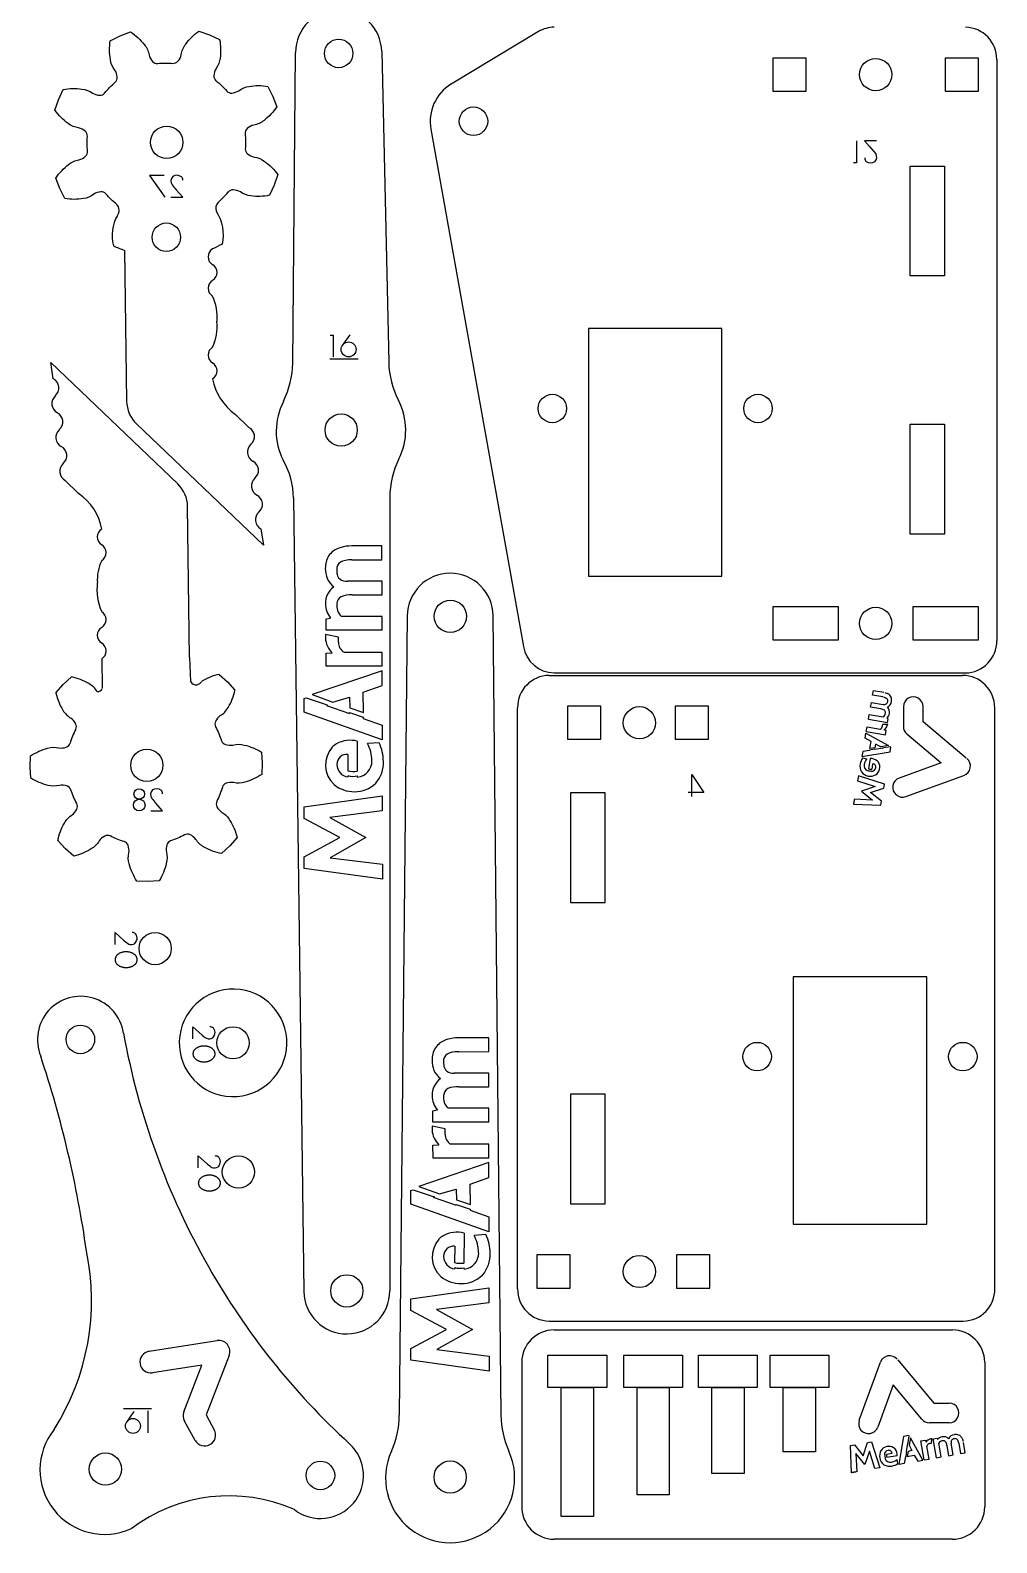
# Model space of a CAD drawing. Extents: x -0.7 to 36.3, y -28.5 to 29.4.
# Drawn here: x 18.37 to 36.34, y -27.34 to 0.77 of the extents above; entities that cross this region are included whole.
import ezdxf

# ---------------------------------------------------------------- set-up
doc = ezdxf.new("R2010")
doc.units = 0
for name, color, linetype in [('FIRST_CUTS', 1, 'CONTINUOUS'), ('LAYER_1', 3, 'CONTINUOUS'), ('VECTOR_ETCH', 5, 'CONTINUOUS')]:
    doc.layers.add(name, color=color, linetype=linetype)

msp = doc.modelspace()

# ---------------------------------------------------------------- linework, layer by layer
at = {"layer": 'FIRST_CUTS'}
for p, q in [((20.582, -23.782), (21.848, -23.585)), ((22.069, -23.86), (21.641, -24.966)), ((27.996, -23.854), (29.088, -23.854)), ((27.996, -24.454), (27.996, -23.854)), ((29.088, -23.854), (29.088, -24.454)), ((29.406, -23.854), (30.498, -23.854)), ((29.406, -24.454), (29.406, -23.854)), ((30.498, -23.854), (30.498, -24.454)), ((30.795, -23.854), (31.887, -23.854)), ((30.795, -24.454), (30.795, -23.854)), ((31.887, -23.854), (31.887, -24.454)), ((32.125, -23.854), (33.216, -23.854)), ((32.125, -24.454), (32.125, -23.854)), ((33.216, -23.854), (33.216, -24.454)), ((21.563, -24.041), (20.645, -24.184)), ((21.228, -24.908), (21.563, -24.041)), ((29.088, -24.454), (27.996, -24.454)), ((28.242, -26.854), (28.242, -24.454)), ((28.242, -24.454), (28.842, -24.454)), ((28.842, -24.454), (28.842, -26.854)), ((30.498, -24.454), (29.406, -24.454)), ((29.652, -26.454), (29.652, -24.454)), ((29.652, -24.454), (30.252, -24.454)), ((30.252, -24.454), (30.252, -26.454)), ((31.887, -24.454), (30.795, -24.454)), ((31.041, -26.054), (31.041, -24.454)), ((31.041, -24.454), (31.641, -24.454)), ((31.641, -24.454), (31.641, -26.054)), ((33.216, -24.454), (32.125, -24.454)), ((32.37, -25.654), (32.37, -24.454)), ((32.37, -24.454), (32.97, -24.454)), ((32.97, -24.454), (32.97, -25.654)), ((21.641, -24.966), (21.793, -25.241)), ((21.437, -25.438), (21.239, -25.079)), ((32.97, -25.654), (32.37, -25.654)), ((31.641, -26.054), (31.041, -26.054)), ((30.252, -26.454), (29.652, -26.454)), ((28.842, -26.854), (28.242, -26.854))]:
    msp.add_line(p, q, dxfattribs=at)
for points in [[(32.179, 0.253), (32.179, -0.361), (32.799, -0.361), (32.799, 0.253)], [(35.379, 0.253), (35.379, -0.361), (35.999, -0.361), (35.999, 0.253)], [(35.369, -3.794), (34.729, -3.794), (34.729, -1.754), (35.369, -1.754)], [(28.749, -9.374), (31.229, -9.374), (31.229, -4.774), (28.749, -4.774)], [(35.369, -8.594), (34.729, -8.594), (34.729, -6.554), (35.369, -6.554)], [(32.179, -9.947), (32.179, -10.561), (33.399, -10.561), (33.399, -9.947)], [(34.779, -9.947), (34.779, -10.561), (35.999, -10.561), (35.999, -9.947)], [(28.982, -12.408), (28.982, -11.793), (28.362, -11.793), (28.362, -12.408)], [(30.982, -12.408), (30.982, -11.793), (30.362, -11.793), (30.362, -12.408)], [(29.057, -13.401), (28.417, -13.401), (28.417, -15.441), (29.057, -15.441)], [(32.557, -21.421), (35.037, -21.421), (35.037, -16.821), (32.557, -16.821)], [(29.057, -19.001), (28.417, -19.001), (28.417, -21.041), (29.057, -21.041)], [(28.407, -22.608), (28.407, -21.993), (27.787, -21.993), (27.787, -22.608)], [(31.007, -22.608), (31.007, -21.993), (30.387, -21.993), (30.387, -22.608)]]:
    msp.add_lwpolyline(points, close=True, dxfattribs=at)
for centre, radius in [((24.106, 0.339), 0.265), ((34.089, -0.054), 0.3), ((26.612, -0.921), 0.265), ((20.909, -1.313), 0.302), ((20.902, -3.077), 0.265), ((28.078, -6.26), 0.265), ((31.901, -6.26), 0.265), ((24.152, -6.661), 0.3), ((26.182, -10.122), 0.3), ((34.089, -10.254), 0.3), ((29.697, -12.101), 0.3), ((20.539, -12.892), 0.3), ((20.694, -16.298), 0.3), ((19.304, -17.987), 0.265), ((22.142, -18.05), 0.3), ((31.885, -18.306), 0.265), ((35.708, -18.306), 0.265), ((22.242, -20.45), 0.3), ((29.697, -22.3), 0.3), ((24.257, -22.66), 0.3), ((19.769, -25.973), 0.3), ((23.767, -26.09), 0.265), ((26.178, -26.121), 0.3)]:
    msp.add_circle(centre, radius, dxfattribs=at)
for centre, radius, start, end in [((21.88, -23.786), 0.203, 338.8543, 98.8567), ((20.614, -23.983), 0.203, 98.8622, 278.8465), ((21.417, -24.981), 0.204, 158.8641, 208.8584), ((21.615, -25.34), 0.203, 208.8635, 28.858)]:
    msp.add_arc(centre, radius, start, end, dxfattribs=at)
at = {"layer": 'LAYER_1'}
for p, q in [((27.821, 0.745), (26.194, -0.232)), ((23.251, -5.417), (23.306, 0.357)), ((24.906, 0.377), (25.036, -5.405)), ((36.339, 0.226), (36.339, -10.574)), ((25.821, -1.069), (26.695, -5.951)), ((20.127, -3.32), (20.164, -6.126)), ((18.801, -5.709), (18.755, -5.408)), ((18.755, -5.408), (21.114, -7.659)), ((26.695, -5.951), (27.541, -10.683)), ((22.19, -6.369), (22.438, -6.611)), ((22.706, -8.799), (20.347, -6.548)), ((19.271, -7.838), (19.023, -7.596)), ((21.334, -10.887), (21.298, -8.081)), ((23.263, -7.923), (23.457, -22.671)), ((25.057, -7.911), (25.057, -22.66)), ((22.66, -8.498), (22.706, -8.799)), ((25.379, -10.114), (25.232, -24.971)), ((27.124, -24.972), (26.979, -10.114)), ((19.703, -10.912), (19.707, -11.461)), ((21.334, -10.887), (21.354, -11.332)), ((21.883, -11.202), (22.036, -11.341)), ((28.018, -11.221), (35.701, -11.221)), ((28.112, -11.174), (35.758, -11.174)), ((18.849, -11.544), (18.987, -11.39)), ((18.987, -11.39), (19.139, -11.25)), ((22.036, -11.341), (22.176, -11.493)), ((27.432, -22.621), (27.432, -11.821)), ((36.303, -16.73), (36.301, -11.82)), ((36.303, -22.621), (36.303, -16.73)), ((28.018, -23.221), (35.717, -23.221)), ((28.109, -23.387), (35.516, -23.387)), ((27.509, -23.987), (27.509, -25.346)), ((36.116, -23.987), (36.116, -26.676)), ((27.509, -25.346), (27.509, -26.676)), ((35.516, -27.276), (28.109, -27.276))]:
    msp.add_line(p, q, dxfattribs=at)
for points in [[(19.755, -0.398, -0.048025), (19.951, -0.194, 0.233716), (19.987, -0.099, 0.12831), (19.943, 0.031, -0.135942), (19.862, 0.225, -0.086004), (19.86, 0.572), (20.045, 0.664), (20.238, 0.738, -0.086004), (20.493, 0.502, -0.135942), (20.581, 0.311, 0.12831), (20.647, 0.19, 0.233716), (20.742, 0.153)], [(20.742, 0.153, -0.048025), (21.024, 0.155, 0.233716), (21.117, 0.196, 0.12831), (21.18, 0.318, -0.135942), (21.262, 0.512, -0.086004), (21.509, 0.756), (21.704, 0.687), (21.892, 0.601, -0.086004), (21.901, 0.254, -0.135942), (21.826, 0.058, 0.12831), (21.786, -0.074, 0.233716), (21.825, -0.168)], [(21.821, -0.164, -0.048025), (22.024, -0.36, 0.233716), (22.119, -0.397, 0.12831), (22.249, -0.353, -0.135942), (22.443, -0.273, -0.086004), (22.79, -0.273), (22.882, -0.458), (22.954, -0.651, -0.086004), (22.718, -0.905, -0.135942), (22.526, -0.992, 0.12831), (22.405, -1.058, 0.233716), (22.367, -1.152)], [(19.437, -1.481, -0.048025), (19.434, -1.199, 0.233716), (19.393, -1.106, 0.12831), (19.27, -1.044, -0.135942), (19.077, -0.963, -0.086004), (18.832, -0.716), (18.9, -0.521), (18.986, -0.333, -0.086004), (19.333, -0.323, -0.135942), (19.53, -0.397, 0.12831), (19.661, -0.437, 0.233716), (19.755, -0.398)], [(22.366, -1.15, -0.048025), (22.37, -1.432, 0.233716), (22.412, -1.526, 0.12831), (22.535, -1.587, -0.135942), (22.729, -1.668, -0.086004), (22.974, -1.913), (22.907, -2.109), (22.822, -2.297, -0.086004), (22.475, -2.309, -0.135942), (22.278, -2.235, 0.12831), (22.146, -2.196, 0.233716), (22.053, -2.236)], [(19.982, -2.467, -0.048025), (19.78, -2.271, 0.233716), (19.685, -2.234, 0.12831), (19.554, -2.277, -0.135942), (19.36, -2.358, -0.086004), (19.013, -2.357), (18.922, -2.172), (18.849, -1.978, -0.086004), (19.086, -1.724, -0.135942), (19.278, -1.638, 0.12831), (19.399, -1.572, 0.233716), (19.437, -1.478)], [(21.816, -12.176, -0.048025), (21.928, -12.435, 0.233716), (22.002, -12.505, 0.12831), (22.14, -12.515, -0.135942), (22.35, -12.515, -0.086004), (22.671, -12.647), (22.684, -12.854), (22.677, -13.06, -0.086004), (22.361, -13.204, -0.135942), (22.151, -13.212, 0.12831), (22.015, -13.226, 0.233716), (21.943, -13.299)], [(19.238, -13.604, -0.048025), (19.126, -13.345, 0.233716), (19.053, -13.274, 0.12831), (18.915, -13.264, -0.135942), (18.705, -13.264, -0.086004), (18.385, -13.13), (18.372, -12.924), (18.379, -12.717, -0.086004), (18.695, -12.574, -0.135942), (18.905, -12.568, 0.12831), (19.042, -12.554, 0.233716), (19.114, -12.481)], [(21.943, -13.299, -0.048025), (21.84, -13.561, 0.233716), (21.843, -13.663, 0.12831), (21.934, -13.767, -0.135942), (22.083, -13.915, -0.086004), (22.217, -14.235), (22.081, -14.391), (21.93, -14.533, -0.086004), (21.605, -14.412, -0.135942), (21.451, -14.269, 0.12831), (21.343, -14.183, 0.233716), (21.242, -14.184)], [(20.12, -14.309, -0.048025), (19.858, -14.205, 0.233716), (19.756, -14.208, 0.12831), (19.652, -14.298, -0.135942), (19.503, -14.446, -0.086004), (19.182, -14.579), (19.027, -14.442), (18.886, -14.291, -0.086004), (19.008, -13.966, -0.135942), (19.152, -13.813, 0.12831), (19.238, -13.706, 0.233716), (19.238, -13.604)], [(21.242, -14.184, -0.048025), (20.982, -14.295, 0.233716), (20.912, -14.369, 0.12831), (20.902, -14.506, -0.135942), (20.901, -14.716, -0.086004), (20.768, -15.037), (20.561, -15.049), (20.355, -15.042, -0.086004), (20.212, -14.726, -0.135942), (20.205, -14.516, 0.12831), (20.191, -14.379, 0.233716), (20.119, -14.307)]]:
    msp.add_lwpolyline(points, format="xyb", dxfattribs=at)
for centre, radius, start, end in [((24.106, 0.359), 0.8, 1.2969, 180.1729), ((28.113, 0.259), 0.567, 90.0536, 121.0509), ((35.748, 0.235), 0.591, 359.0903, 89.0355), ((26.617, -0.922), 0.81, 121.5603, 190.4708), ((20.836, -1.245), 1.569, 310.5848, 320.842), ((19.858, -2.576), 0.165, 324.8063, 41.1432), ((21.965, -2.535), 0.146, 137.6571, 206.1693), ((20.633, -3.041), 0.739, 149.9622, 195.2299), ((21.188, -3.03), 0.775, 347.053, 33.6892), ((20.668, -1.705), 1.703, 243.9162, 251.4724), ((21.85, -3.44), 0.172, 122.2766, 238.752), ((25.837, -11.25), 8.938, 115.8198, 117.1297), ((21.674, -3.732), 0.17, 300.9784, 59.0216), ((21.849, -4.024), 0.17, 120.9818, 239.0182), ((20.894, -4.565), 0.953, 355.3622, 24.4893), ((20.92, -4.733), 0.927, 335.1644, 5.5826), ((21.849, -5.268), 0.17, 120.9823, 239.0256), ((21.674, -5.56), 0.17, 300.9724, 59.0276), ((21.651, -5.401), 1.6, 333.273, 359.4535), ((26.636, -5.369), 1.6, 181.2963, 207.4893), ((18.71, -5.879), 0.193, 311.6057, 61.8212), ((22.777, -5.52), 1.032, 190.3626, 235.3683), ((18.967, -6.168), 0.193, 131.6105, 241.8083), ((20.763, -6.115), 0.6, 181.0441, 226.0438), ((24.145, -6.683), 1.2, 152.7001, 206.7174), ((24.152, -6.661), 1.2, 333.4706, 27.4799), ((18.784, -6.508), 0.193, 311.6201, 61.8059), ((19.041, -6.797), 0.193, 131.6073, 241.8123), ((22.347, -6.781), 0.193, 311.6076, 61.8185), ((18.858, -7.137), 0.193, 311.6118, 61.8071), ((22.603, -7.07), 0.193, 131.6118, 241.8071), ((19.115, -7.426), 0.193, 131.6076, 241.8185), ((22.421, -7.41), 0.193, 311.6073, 61.8123), ((21.927, -7.91), 1.336, 359.4357, 30.9804), ((26.657, -7.911), 1.6, 153.4726, 179.9986), ((22.677, -7.699), 0.193, 131.6201, 241.8059), ((18.685, -8.687), 1.032, 10.3626, 55.3683), ((20.698, -8.092), 0.6, 1.0441, 46.0438), ((22.495, -8.04), 0.193, 311.6105, 61.8083), ((22.751, -8.328), 0.193, 131.6057, 241.8212), ((19.788, -8.647), 0.17, 120.9724, 239.0276), ((19.613, -8.939), 0.17, 300.9823, 59.0256), ((20.476, -9.453), 0.858, 154.6294, 183.3067), ((20.634, -9.621), 1.022, 173.3117, 203.9982), ((26.179, -10.122), 0.8, 0.56, 179.4314), ((19.613, -10.183), 0.17, 300.9818, 59.0182), ((19.788, -10.475), 0.17, 120.9784, 239.0216), ((19.611, -10.767), 0.172, 302.2766, 58.752), ((35.749, -10.584), 0.591, 270.9501, 0.9237), ((28.12, -10.588), 0.586, 189.355, 269.2705), ((22.093, -12.197), 1.017, 101.9482, 121.6106), ((28.025, -11.814), 0.593, 90.6986, 180.6686), ((35.701, -11.821), 0.6, 0.0282, 89.9997), ((18.942, -12.247), 1.017, 59.1984, 78.8608), ((19.278, -11.721), 0.393, 31.0466, 62.0123), ((19.629, -11.438), 0.0816, 260.3161, 343.4841), ((21.453, -11.288), 0.108, 203.5635, 281.6328), ((21.43, -11.245), 0.156, 286.7188, 326.3575), ((21.179, -11.292), 1.017, 328.9298, 348.5922), ((19.843, -11.329), 1.017, 192.2168, 211.8792), ((19.323, -11.675), 0.393, 209.0653, 240.031), ((18.971, -12.239), 0.273, 25.9246, 55.1712), ((21.919, -12.126), 0.115, 153.5061, 206.1254), ((22.063, -12.19), 0.273, 125.6378, 154.8844), ((21.703, -11.631), 0.393, 300.778, 331.7437), ((20.522, -12.902), 1.471, 152.4564, 163.4544), ((19.114, -12.173), 0.115, 334.6836, 27.3029), ((20.694, -16.298), 1, 268.2107, 268.2107), ((22.142, -18.05), 1, 268.517, 268.2107), ((19.31, -17.989), 0.804, 8.7174, 202.4361), ((33.657, -15.392), 13.777, 190.3497, 209.6458), ((-1.22, -24.858), 20.846, 8.1048, 18.3468), ((22.242, -20.45), 1, 271.483, 271.483), ((15.013, -22.833), 4.499, 327.6825, 11.7178), ((33.378, -15.581), 13.441, 209.5356, 227.567), ((24.257, -22.66), 0.8, 180.7533, 0.0002), ((28.025, -22.628), 0.593, 179.3162, 269.3105), ((35.71, -22.628), 0.593, 270.6864, 0.6827), ((28.111, -23.989), 0.602, 90.1673, 179.8308), ((35.514, -23.989), 0.602, 0.1692, 89.8327), ((23.538, -24.955), 1.694, 336.0799, 359.438), ((28.817, -24.956), 1.694, 180.5178, 203.8794), ((19.753, -25.986), 1.2, 141.4374, 294.7028), ((23.767, -26.09), 0.8, 232.6673, 47.3451), ((26.177, -26.141), 1.2, 155.3946, 231.7944), ((26.177, -26.141), 1.2, 308.1991, 24.5947), ((22.065, -29.487), 3.017, 66.2163, 127.0829), ((28.111, -26.674), 0.602, 180.1692, 269.8327), ((35.514, -26.674), 0.602, 270.1673, 359.8308), ((26.177, -26.141), 1.2, 231.7944, 308.1948)]:
    msp.add_arc(centre, radius, start, end, dxfattribs=at)
at = {"layer": 'VECTOR_ETCH'}
for p, q in [((33.734, -1.286), (33.734, -1.692)), ((34.106, -1.286), (33.883, -1.286)), ((33.883, -1.286), (33.975, -1.388)), ((33.975, -1.388), (34.09, -1.524)), ((20.861, -1.928), (20.586, -1.928)), ((20.586, -1.928), (20.876, -2.335)), ((33.734, -1.692), (33.675, -1.692)), ((21.21, -2.335), (21.084, -2.194)), ((20.988, -2.335), (21.21, -2.335)), ((23.945, -4.894), (24.003, -4.894)), ((24.003, -4.894), (24.003, -5.301)), ((24.312, -4.892), (24.172, -5.09)), ((23.944, -5.337), (24.465, -5.337)), ((24.196, -8.83), (24.149, -8.842)), ((24.247, -8.821), (24.196, -8.83)), ((24.296, -8.817), (24.247, -8.821)), ((24.353, -8.815), (24.296, -8.817)), ((24.911, -8.815), (24.353, -8.815)), ((24.911, -9.072), (24.911, -8.815)), ((24.073, -9.216), (24.069, -9.267)), ((24.069, -9.267), (24.07, -9.295)), ((24.086, -9.175), (24.073, -9.216)), ((24.108, -9.143), (24.086, -9.175)), ((24.138, -9.116), (24.108, -9.143)), ((24.179, -9.096), (24.138, -9.116)), ((24.231, -9.082), (24.179, -9.096)), ((24.287, -9.074), (24.231, -9.082)), ((24.353, -9.073), (24.287, -9.074)), ((24.353, -9.073), (24.911, -9.072)), ((24.07, -9.295), (24.074, -9.324)), ((24.074, -9.324), (24.078, -9.347)), ((24.078, -9.347), (24.086, -9.37)), ((24.086, -9.37), (24.105, -9.406)), ((24.105, -9.406), (24.131, -9.433)), ((24.131, -9.433), (24.161, -9.451)), ((24.161, -9.451), (24.195, -9.463)), ((24.195, -9.463), (24.233, -9.469)), ((24.233, -9.469), (24.27, -9.471)), ((24.912, -9.47), (24.27, -9.471)), ((24.912, -9.726), (24.912, -9.47)), ((24.354, -9.726), (24.912, -9.726)), ((23.875, -10.171), (23.956, -10.156)), ((23.875, -10.382), (23.875, -10.171)), ((24.913, -10.381), (23.875, -10.382)), ((24.912, -10.124), (24.155, -10.125)), ((24.913, -10.381), (24.912, -10.124)), ((24.102, -10.509), (23.859, -10.459)), ((23.859, -10.459), (23.859, -10.528)), ((24.102, -10.604), (24.102, -10.509)), ((23.876, -10.81), (23.986, -10.803)), ((23.876, -11.05), (23.876, -10.81)), ((24.913, -10.792), (24.206, -10.793)), ((24.913, -11.049), (24.913, -10.792)), ((24.913, -11.134), (23.612, -11.578)), ((24.913, -11.049), (23.876, -11.05)), ((24.914, -11.41), (24.913, -11.134)), ((24.563, -11.535), (24.914, -11.41)), ((34.032, -11.589), (34.047, -11.501)), ((34.047, -11.501), (34.238, -11.534)), ((23.462, -11.653), (23.504, -11.637)), ((23.462, -11.904), (23.462, -11.653)), ((23.504, -11.637), (23.838, -11.751)), ((23.612, -11.578), (23.998, -11.716)), ((23.838, -11.751), (23.9, -11.772)), ((23.9, -11.772), (23.881, -11.779)), ((23.881, -11.779), (24.306, -11.928)), ((23.998, -11.716), (24.306, -11.627)), ((24.306, -11.627), (24.313, -11.826)), ((24.57, -11.913), (24.563, -11.535)), ((33.993, -11.812), (34.008, -11.725)), ((34.008, -11.725), (34.227, -11.763)), ((34.223, -11.622), (34.032, -11.589)), ((34.223, -11.622), (34.245, -11.627)), ((34.24, -11.765), (34.227, -11.763)), ((34.253, -11.765), (34.24, -11.765)), ((34.245, -11.627), (34.264, -11.633)), ((34.266, -11.763), (34.253, -11.765)), ((34.257, -11.538), (34.274, -11.542)), ((34.264, -11.633), (34.281, -11.641)), ((34.277, -11.758), (34.266, -11.763)), ((34.274, -11.542), (34.291, -11.549)), ((34.287, -11.751), (34.277, -11.758)), ((34.281, -11.641), (34.293, -11.65)), ((34.296, -11.74), (34.287, -11.751)), ((34.291, -11.549), (34.306, -11.555)), ((34.293, -11.65), (34.302, -11.661)), ((34.3, -11.732), (34.296, -11.74)), ((34.303, -11.725), (34.3, -11.732)), ((34.302, -11.661), (34.308, -11.673)), ((34.306, -11.715), (34.303, -11.725)), ((34.308, -11.705), (34.306, -11.715)), ((34.308, -11.673), (34.31, -11.688)), ((34.31, -11.688), (34.308, -11.705)), ((34.604, -11.802), (34.604, -12.169)), ((34.969, -12.084), (34.969, -11.802)), ((24.915, -12.419), (23.462, -11.904)), ((24.306, -11.928), (24.306, -11.909)), ((24.306, -11.909), (24.564, -11.996)), ((24.313, -11.826), (24.57, -11.913)), ((24.564, -11.996), (24.564, -12.019)), ((24.564, -12.019), (24.915, -12.143)), ((33.953, -12.036), (33.969, -11.948)), ((33.953, -12.036), (34.308, -12.098)), ((33.969, -11.948), (34.227, -11.993)), ((34.183, -11.845), (33.993, -11.812)), ((34.32, -12.026), (34.294, -12.016)), ((34.308, -12.098), (34.32, -12.026)), ((35.771, -12.757), (34.969, -12.084)), ((24.915, -12.143), (24.915, -12.419)), ((33.892, -12.387), (33.908, -12.293)), ((33.908, -12.293), (34.326, -12.522)), ((33.913, -12.264), (33.929, -12.176)), ((33.913, -12.264), (34.268, -12.326)), ((33.929, -12.176), (34.17, -12.218)), ((34.217, -12.16), (34.223, -12.128)), ((34.223, -12.128), (34.309, -12.125)), ((34.282, -12.244), (34.245, -12.235)), ((34.268, -12.326), (34.282, -12.244)), ((34.309, -12.125), (34.305, -12.149)), ((34.669, -12.309), (35.307, -12.845)), ((24.452, -12.444), (24.447, -13.002)), ((24.857, -12.473), (24.639, -12.485)), ((33.848, -12.637), (33.831, -12.731)), ((33.831, -12.731), (34.358, -12.642)), ((33.975, -12.616), (33.848, -12.637)), ((34.004, -12.451), (33.892, -12.387)), ((33.976, -12.608), (33.975, -12.616)), ((34.069, -12.594), (33.976, -12.608)), ((33.979, -12.58), (34.004, -12.451)), ((34.072, -12.565), (33.979, -12.58)), ((34.222, -12.575), (34.068, -12.6)), ((34.068, -12.6), (34.069, -12.594)), ((34.086, -12.497), (34.072, -12.565)), ((34.186, -12.546), (34.086, -12.497)), ((34.326, -12.522), (34.186, -12.546)), ((34.239, -12.568), (34.216, -12.571)), ((34.216, -12.571), (34.222, -12.575)), ((34.36, -12.549), (34.239, -12.568)), ((34.358, -12.642), (34.373, -12.556)), ((34.373, -12.556), (34.36, -12.549)), ((24.278, -12.689), (24.273, -12.993)), ((33.848, -12.753), (33.921, -12.771)), ((33.988, -12.768), (33.956, -12.959)), ((34.032, -12.862), (34.016, -12.966)), ((35.307, -12.845), (34.524, -13.13)), ((24.279, -13.083), (24.279, -13.108)), ((24.453, -13.114), (24.453, -13.088)), ((30.67, -13.474), (30.67, -13.065)), ((30.67, -13.065), (30.892, -13.398)), ((33.768, -13.088), (33.752, -13.182)), ((33.752, -13.182), (34.077, -13.283)), ((34.252, -13.244), (33.768, -13.088)), ((33.947, -12.997), (33.949, -12.988)), ((34.009, -12.996), (34.007, -13.005)), ((34.649, -13.473), (35.729, -13.079)), ((23.464, -13.665), (24.916, -13.462)), ((24.916, -13.462), (24.916, -13.738)), ((30.892, -13.398), (30.604, -13.398)), ((34.077, -13.283), (33.826, -13.37)), ((33.826, -13.37), (34.031, -13.537)), ((33.992, -13.399), (34.239, -13.318)), ((34.197, -13.56), (33.992, -13.399)), ((34.239, -13.318), (34.252, -13.244)), ((20.611, -13.736), (20.833, -13.736)), ((20.833, -13.736), (20.706, -13.595)), ((23.464, -13.883), (23.464, -13.665)), ((24.916, -13.738), (23.944, -13.864)), ((33.676, -13.616), (34.184, -13.634)), ((34.031, -13.537), (33.692, -13.521)), ((34.184, -13.634), (34.197, -13.56)), ((24.126, -14.235), (23.464, -13.883)), ((23.944, -13.864), (24.612, -14.234)), ((23.465, -14.59), (24.126, -14.235)), ((24.612, -14.234), (23.946, -14.609)), ((23.465, -14.808), (23.465, -14.59)), ((23.946, -14.609), (24.918, -14.732)), ((24.918, -15.008), (23.465, -14.808)), ((24.918, -14.732), (24.918, -15.008)), ((19.949, -16.221), (19.949, -15.999)), ((19.949, -15.999), (20.12, -16.153)), ((20.12, -16.153), (20.16, -16.187)), ((20.16, -16.187), (20.178, -16.2)), ((20.178, -16.2), (20.202, -16.214)), ((21.397, -17.973), (21.397, -17.751)), ((21.397, -17.751), (21.568, -17.905)), ((21.568, -17.905), (21.608, -17.939)), ((21.608, -17.939), (21.626, -17.952)), ((21.626, -17.952), (21.65, -17.965)), ((26.18, -17.973), (26.133, -17.984)), ((26.231, -17.963), (26.18, -17.973)), ((26.279, -17.959), (26.231, -17.963)), ((26.336, -17.958), (26.279, -17.959)), ((26.895, -17.957), (26.336, -17.958)), ((26.895, -18.214), (26.895, -17.957)), ((26.122, -18.258), (26.092, -18.285)), ((26.162, -18.239), (26.122, -18.258)), ((26.215, -18.224), (26.162, -18.239)), ((26.271, -18.217), (26.215, -18.224)), ((26.337, -18.215), (26.271, -18.217)), ((26.337, -18.215), (26.895, -18.214)), ((26.057, -18.359), (26.053, -18.409)), ((26.053, -18.409), (26.054, -18.437)), ((26.054, -18.437), (26.058, -18.467)), ((26.07, -18.317), (26.057, -18.359)), ((26.058, -18.467), (26.062, -18.489)), ((26.062, -18.489), (26.07, -18.512)), ((26.092, -18.285), (26.07, -18.317)), ((26.07, -18.512), (26.089, -18.549)), ((26.089, -18.549), (26.115, -18.575)), ((26.115, -18.575), (26.145, -18.594)), ((26.145, -18.594), (26.178, -18.605)), ((26.178, -18.605), (26.216, -18.612)), ((26.216, -18.612), (26.254, -18.613)), ((26.895, -18.613), (26.254, -18.613)), ((26.896, -18.868), (26.895, -18.613)), ((26.337, -18.868), (26.896, -18.868)), ((25.859, -19.313), (25.94, -19.298)), ((25.859, -19.525), (25.859, -19.313)), ((26.896, -19.266), (26.139, -19.267)), ((26.896, -19.523), (26.896, -19.266)), ((26.085, -19.651), (25.842, -19.601)), ((25.842, -19.601), (25.842, -19.67)), ((26.896, -19.523), (25.859, -19.525)), ((26.085, -19.746), (26.085, -19.651)), ((25.859, -19.952), (25.969, -19.946)), ((25.86, -20.193), (25.859, -19.952)), ((26.897, -19.934), (26.189, -19.935)), ((26.897, -20.192), (26.897, -19.934)), ((21.496, -20.373), (21.496, -20.151)), ((21.496, -20.151), (21.668, -20.305)), ((26.897, -20.192), (25.86, -20.193)), ((21.668, -20.305), (21.708, -20.339)), ((21.708, -20.339), (21.726, -20.352)), ((21.726, -20.352), (21.749, -20.365)), ((26.897, -20.277), (25.596, -20.721)), ((26.897, -20.553), (26.897, -20.277)), ((25.445, -20.795), (25.488, -20.78)), ((25.446, -21.046), (25.445, -20.795)), ((25.488, -20.78), (25.822, -20.893)), ((25.596, -20.721), (25.982, -20.858)), ((25.982, -20.858), (26.29, -20.769)), ((26.29, -20.769), (26.296, -20.969)), ((26.547, -20.677), (26.897, -20.553)), ((26.554, -21.056), (26.547, -20.677)), ((26.899, -21.561), (25.446, -21.046)), ((25.822, -20.893), (25.884, -20.914)), ((25.884, -20.914), (25.865, -20.921)), ((25.865, -20.921), (26.29, -21.07)), ((26.29, -21.07), (26.29, -21.052)), ((26.29, -21.052), (26.547, -21.139)), ((26.296, -20.969), (26.554, -21.056)), ((26.547, -21.139), (26.548, -21.161)), ((26.548, -21.161), (26.898, -21.285)), ((26.898, -21.285), (26.899, -21.561)), ((26.436, -21.586), (26.431, -22.144)), ((26.841, -21.615), (26.623, -21.628)), ((26.262, -21.831), (26.257, -22.135)), ((26.262, -22.225), (26.262, -22.25)), ((26.437, -22.256), (26.437, -22.231)), ((25.448, -22.807), (26.9, -22.604)), ((26.9, -22.604), (26.9, -22.88)), ((25.448, -23.025), (25.448, -22.807)), ((26.11, -23.377), (25.448, -23.025)), ((26.9, -22.88), (25.927, -23.006)), ((25.927, -23.006), (26.596, -23.377)), ((25.449, -23.733), (26.11, -23.377)), ((26.596, -23.377), (25.93, -23.751)), ((25.449, -23.951), (25.449, -23.733)), ((25.93, -23.751), (26.901, -23.874)), ((26.901, -23.874), (26.902, -24.15)), ((26.902, -24.15), (25.449, -23.951)), ((33.783, -25.066), (34.177, -23.987)), ((34.499, -23.944), (35.172, -24.747)), ((34.411, -24.409), (34.126, -25.191)), ((34.947, -25.047), (34.411, -24.409)), ((20.624, -24.855), (20.103, -24.852)), ((20.299, -24.901), (20.162, -25.101)), ((20.563, -25.297), (20.565, -24.891)), ((35.172, -24.747), (35.454, -24.747)), ((35.454, -25.112), (35.087, -25.112)), ((33.622, -25.532), (33.696, -25.519)), ((33.64, -26.04), (33.622, -25.532)), ((33.696, -25.519), (33.857, -25.724)), ((33.857, -25.724), (33.938, -25.476)), ((33.938, -25.476), (34.012, -25.463)), ((34.012, -25.463), (34.168, -25.947)), ((34.525, -25.885), (34.614, -25.358)), ((34.614, -25.358), (34.7, -25.342)), ((34.681, -25.493), (34.656, -25.647)), ((34.685, -25.499), (34.681, -25.493)), ((34.688, -25.477), (34.685, -25.499)), ((34.707, -25.356), (34.688, -25.477)), ((34.7, -25.342), (34.707, -25.356)), ((34.734, -25.389), (34.71, -25.53)), ((34.71, -25.53), (34.759, -25.629)), ((34.963, -25.807), (34.734, -25.389)), ((34.93, -25.448), (35.012, -25.434)), ((34.992, -25.802), (34.93, -25.448)), ((35.012, -25.434), (35.021, -25.471)), ((35.08, -25.787), (35.038, -25.545)), ((35.096, -25.499), (35.128, -25.493)), ((35.131, -25.407), (35.107, -25.411)), ((35.128, -25.493), (35.131, -25.407)), ((35.158, -25.408), (35.23, -25.395)), ((35.22, -25.762), (35.158, -25.408)), ((35.23, -25.395), (35.24, -25.422)), ((35.308, -25.747), (35.263, -25.488)), ((35.411, -25.532), (35.444, -25.723)), ((35.493, -25.45), (35.491, -25.462)), ((35.491, -25.462), (35.491, -25.476)), ((35.491, -25.476), (35.493, -25.489)), ((35.498, -25.439), (35.493, -25.45)), ((35.531, -25.708), (35.493, -25.489)), ((35.505, -25.428), (35.498, -25.439)), ((35.516, -25.42), (35.505, -25.428)), ((35.524, -25.416), (35.516, -25.42)), ((35.531, -25.413), (35.524, -25.416)), ((35.541, -25.41), (35.531, -25.413)), ((35.551, -25.408), (35.541, -25.41)), ((35.568, -25.406), (35.551, -25.408)), ((35.583, -25.408), (35.568, -25.406)), ((35.595, -25.414), (35.583, -25.408)), ((35.606, -25.422), (35.595, -25.414)), ((35.615, -25.435), (35.606, -25.422)), ((35.623, -25.452), (35.615, -25.435)), ((35.629, -25.471), (35.623, -25.452)), ((35.634, -25.493), (35.629, -25.471)), ((35.634, -25.493), (35.667, -25.684)), ((35.707, -25.425), (35.701, -25.41)), ((35.714, -25.442), (35.707, -25.425)), ((35.718, -25.458), (35.714, -25.442)), ((35.755, -25.668), (35.722, -25.478)), ((33.886, -25.889), (33.719, -25.684)), ((33.719, -25.684), (33.735, -26.023)), ((33.973, -25.639), (33.886, -25.889)), ((34.074, -25.964), (33.973, -25.639)), ((34.26, -25.707), (34.251, -25.708)), ((34.259, -25.768), (34.268, -25.767)), ((34.394, -25.683), (34.29, -25.7)), ((34.488, -25.728), (34.297, -25.76)), ((34.503, -25.868), (34.485, -25.794)), ((34.64, -25.741), (34.619, -25.868)), ((34.648, -25.739), (34.64, -25.741)), ((34.662, -25.646), (34.648, -25.739)), ((34.656, -25.647), (34.662, -25.646)), ((34.691, -25.643), (34.676, -25.737)), ((34.676, -25.737), (34.805, -25.712)), ((34.759, -25.629), (34.691, -25.643)), ((34.805, -25.712), (34.869, -25.824)), ((34.869, -25.824), (34.963, -25.807)), ((34.992, -25.802), (35.08, -25.787)), ((35.22, -25.762), (35.308, -25.747)), ((35.444, -25.723), (35.531, -25.708)), ((35.667, -25.684), (35.755, -25.668)), ((34.168, -25.947), (34.074, -25.964)), ((34.619, -25.868), (34.525, -25.885))]:
    msp.add_line(p, q, dxfattribs=at)
for points in [[(33.692, -13.521, 0), (33.692, -13.521, 0), (33.692, -13.521, 0), (33.692, -13.521, 0), (33.692, -13.522, 0), (33.692, -13.522, 0), (33.692, -13.522, 0), (33.692, -13.522, 0), (33.692, -13.522, 0), (33.692, -13.522, 0), (33.692, -13.523, 0), (33.692, -13.523, 0), (33.692, -13.523, 0), (33.692, -13.523, 0), (33.692, -13.524, 0), (33.692, -13.524, 0), (33.692, -13.524, 0), (33.692, -13.524, 0), (33.692, -13.525, 0), (33.692, -13.525, 0), (33.691, -13.525, 0), (33.691, -13.526, 0), (33.691, -13.526, 0), (33.691, -13.527, 0), (33.691, -13.527, 0), (33.691, -13.528, 0), (33.691, -13.528, 0), (33.691, -13.529, 0), (33.691, -13.529, 0), (33.691, -13.53, 0), (33.691, -13.53, 0), (33.691, -13.531, 0), (33.691, -13.531, 0), (33.69, -13.532, 0), (33.69, -13.533, 0), (33.69, -13.533, 0), (33.69, -13.534, 0), (33.69, -13.534, 0), (33.69, -13.535, 0), (33.69, -13.536, 0), (33.69, -13.536, 0), (33.69, -13.537, 0), (33.689, -13.538, 0), (33.689, -13.538, 0), (33.689, -13.539, 0), (33.689, -13.54, 0), (33.689, -13.54, 0), (33.689, -13.541, 0), (33.689, -13.542, 0), (33.688, -13.543, 0), (33.688, -13.543, 0), (33.688, -13.544, 0), (33.688, -13.545, 0), (33.688, -13.546, 0), (33.688, -13.547, 0), (33.688, -13.547, 0), (33.688, -13.548, 0), (33.687, -13.549, 0), (33.687, -13.55, 0), (33.687, -13.551, 0), (33.687, -13.552, 0), (33.687, -13.552, 0), (33.687, -13.553, 0), (33.687, -13.554, 0), (33.686, -13.555, 0), (33.686, -13.556, 0), (33.686, -13.557, 0), (33.686, -13.557, 0), (33.686, -13.558, 0), (33.686, -13.559, 0), (33.685, -13.56, 0), (33.685, -13.561, 0), (33.685, -13.562, 0), (33.685, -13.563, 0), (33.685, -13.564, 0), (33.685, -13.565, 0), (33.684, -13.566, 0), (33.684, -13.566, 0), (33.684, -13.567, 0), (33.684, -13.568, 0), (33.684, -13.569, 0), (33.684, -13.57, 0), (33.684, -13.571, 0), (33.683, -13.572, 0), (33.683, -13.573, 0), (33.683, -13.573, 0), (33.683, -13.574, 0), (33.683, -13.575, 0), (33.683, -13.576, 0), (33.682, -13.577, 0), (33.682, -13.578, 0), (33.682, -13.579, 0), (33.682, -13.58, 0), (33.682, -13.58, 0), (33.682, -13.581, 0), (33.681, -13.582, 0), (33.681, -13.583, 0), (33.681, -13.584, 0), (33.681, -13.585, 0), (33.681, -13.586, 0), (33.681, -13.586, 0), (33.681, -13.587, 0), (33.681, -13.588, 0), (33.68, -13.589, 0), (33.68, -13.59, 0), (33.68, -13.591, 0), (33.68, -13.591, 0), (33.68, -13.592, 0), (33.68, -13.593, 0), (33.679, -13.594, 0), (33.679, -13.594, 0), (33.679, -13.595, 0), (33.679, -13.596, 0), (33.679, -13.597, 0), (33.679, -13.597, 0), (33.679, -13.598, 0), (33.679, -13.599, 0), (33.678, -13.599, 0), (33.678, -13.6, 0), (33.678, -13.601, 0), (33.678, -13.601, 0), (33.678, -13.602, 0), (33.678, -13.603, 0), (33.678, -13.603, 0), (33.678, -13.604, 0), (33.678, -13.605, 0), (33.678, -13.605, 0), (33.677, -13.606, 0), (33.677, -13.606, 0), (33.677, -13.607, 0), (33.677, -13.607, 0), (33.677, -13.608, 0), (33.677, -13.608, 0), (33.677, -13.609, 0), (33.677, -13.609, 0), (33.677, -13.61, 0), (33.677, -13.61, 0), (33.676, -13.611, 0), (33.676, -13.611, 0), (33.676, -13.612, 0), (33.676, -13.612, 0), (33.676, -13.612, 0), (33.676, -13.613, 0), (33.676, -13.613, 0), (33.676, -13.613, 0), (33.676, -13.614, 0), (33.676, -13.614, 0), (33.676, -13.614, 0), (33.676, -13.614, 0), (33.676, -13.615, 0), (33.676, -13.615, 0), (33.676, -13.615, 0), (33.676, -13.615, 0), (33.676, -13.615, 0), (33.676, -13.615, 0), (33.676, -13.616, 0), (33.676, -13.616, 0), (33.676, -13.616, 0), (33.676, -13.616, 0), (33.676, -13.616, 0)], [(20.36, -16.504, 0), (20.36, -16.497, 0), (20.359, -16.49, 0), (20.358, -16.483, 0), (20.356, -16.476, 0), (20.354, -16.468, 0), (20.351, -16.462, 0), (20.348, -16.455, 0), (20.345, -16.448, 0), (20.34, -16.441, 0), (20.336, -16.435, 0), (20.331, -16.429, 0), (20.326, -16.423, 0), (20.32, -16.417, 0), (20.314, -16.411, 0), (20.307, -16.406, 0), (20.3, -16.4, 0), (20.293, -16.395, 0), (20.285, -16.391, 0), (20.277, -16.386, 0), (20.269, -16.382, 0), (20.26, -16.378, 0), (20.251, -16.375, 0), (20.242, -16.371, 0), (20.233, -16.369, 0), (20.224, -16.366, 0), (20.214, -16.364, 0), (20.204, -16.362, 0), (20.195, -16.36, 0), (20.185, -16.359, 0), (20.175, -16.358, 0), (20.165, -16.358, 0), (20.154, -16.357, 0), (20.144, -16.358, 0), (20.134, -16.358, 0), (20.124, -16.359, 0), (20.114, -16.36, 0), (20.105, -16.362, 0), (20.095, -16.364, 0), (20.085, -16.366, 0), (20.076, -16.369, 0), (20.067, -16.371, 0), (20.058, -16.375, 0), (20.049, -16.378, 0), (20.04, -16.382, 0), (20.032, -16.386, 0), (20.024, -16.391, 0), (20.016, -16.395, 0), (20.009, -16.4, 0), (20.002, -16.406, 0), (19.995, -16.411, 0), (19.989, -16.417, 0), (19.983, -16.423, 0), (19.978, -16.429, 0), (19.973, -16.435, 0), (19.968, -16.441, 0), (19.964, -16.448, 0), (19.961, -16.455, 0), (19.958, -16.462, 0), (19.955, -16.468, 0), (19.953, -16.476, 0), (19.951, -16.483, 0), (19.95, -16.49, 0), (19.949, -16.497, 0), (19.949, -16.504, 0), (19.949, -16.511, 0), (19.95, -16.518, 0), (19.951, -16.526, 0), (19.953, -16.533, 0), (19.955, -16.54, 0), (19.958, -16.547, 0), (19.961, -16.554, 0), (19.964, -16.56, 0), (19.968, -16.567, 0), (19.973, -16.573, 0), (19.978, -16.58, 0), (19.983, -16.586, 0), (19.989, -16.591, 0), (19.995, -16.597, 0), (20.002, -16.603, 0), (20.009, -16.608, 0), (20.016, -16.613, 0), (20.024, -16.618, 0), (20.032, -16.622, 0), (20.04, -16.626, 0), (20.049, -16.63, 0), (20.058, -16.634, 0), (20.067, -16.637, 0), (20.076, -16.64, 0), (20.085, -16.642, 0), (20.095, -16.645, 0), (20.105, -16.646, 0), (20.114, -16.648, 0), (20.124, -16.649, 0), (20.134, -16.65, 0), (20.144, -16.651, 0), (20.154, -16.651, 0), (20.165, -16.651, 0), (20.175, -16.65, 0), (20.185, -16.649, 0), (20.195, -16.648, 0), (20.204, -16.646, 0), (20.214, -16.645, 0), (20.224, -16.642, 0), (20.233, -16.64, 0), (20.242, -16.637, 0), (20.251, -16.634, 0), (20.26, -16.63, 0), (20.269, -16.626, 0), (20.277, -16.622, 0), (20.285, -16.618, 0), (20.293, -16.613, 0), (20.3, -16.608, 0), (20.307, -16.603, 0), (20.314, -16.597, 0), (20.32, -16.591, 0), (20.326, -16.586, 0), (20.331, -16.58, 0), (20.336, -16.573, 0), (20.34, -16.567, 0), (20.345, -16.56, 0), (20.348, -16.554, 0), (20.351, -16.547, 0), (20.354, -16.54, 0), (20.356, -16.533, 0), (20.358, -16.526, 0), (20.359, -16.518, 0), (20.36, -16.511, 0), (20.36, -16.504, 0)], [(21.808, -18.256, 0), (21.808, -18.249, 0), (21.807, -18.241, 0), (21.806, -18.234, 0), (21.804, -18.227, 0), (21.802, -18.22, 0), (21.799, -18.213, 0), (21.796, -18.206, 0), (21.792, -18.2, 0), (21.788, -18.193, 0), (21.784, -18.187, 0), (21.779, -18.18, 0), (21.773, -18.174, 0), (21.767, -18.168, 0), (21.761, -18.163, 0), (21.755, -18.157, 0), (21.748, -18.152, 0), (21.74, -18.147, 0), (21.733, -18.142, 0), (21.725, -18.138, 0), (21.717, -18.134, 0), (21.708, -18.13, 0), (21.699, -18.126, 0), (21.69, -18.123, 0), (21.681, -18.12, 0), (21.672, -18.118, 0), (21.662, -18.115, 0), (21.652, -18.113, 0), (21.642, -18.112, 0), (21.632, -18.111, 0), (21.622, -18.11, 0), (21.612, -18.109, 0), (21.602, -18.109, 0), (21.592, -18.109, 0), (21.582, -18.11, 0), (21.572, -18.111, 0), (21.562, -18.112, 0), (21.552, -18.113, 0), (21.543, -18.115, 0), (21.533, -18.118, 0), (21.523, -18.12, 0), (21.514, -18.123, 0), (21.505, -18.126, 0), (21.497, -18.13, 0), (21.488, -18.134, 0), (21.48, -18.138, 0), (21.472, -18.142, 0), (21.464, -18.147, 0), (21.457, -18.152, 0), (21.45, -18.157, 0), (21.443, -18.163, 0), (21.437, -18.168, 0), (21.431, -18.174, 0), (21.426, -18.18, 0), (21.421, -18.187, 0), (21.416, -18.193, 0), (21.412, -18.2, 0), (21.409, -18.206, 0), (21.405, -18.213, 0), (21.403, -18.22, 0), (21.401, -18.227, 0), (21.399, -18.234, 0), (21.398, -18.241, 0), (21.397, -18.249, 0), (21.396, -18.256, 0), (21.397, -18.263, 0), (21.398, -18.27, 0), (21.399, -18.277, 0), (21.401, -18.284, 0), (21.403, -18.291, 0), (21.405, -18.298, 0), (21.409, -18.305, 0), (21.412, -18.312, 0), (21.416, -18.319, 0), (21.421, -18.325, 0), (21.426, -18.331, 0), (21.431, -18.337, 0), (21.437, -18.343, 0), (21.443, -18.349, 0), (21.45, -18.354, 0), (21.457, -18.36, 0), (21.464, -18.364, 0), (21.472, -18.369, 0), (21.48, -18.374, 0), (21.488, -18.378, 0), (21.497, -18.382, 0), (21.505, -18.385, 0), (21.514, -18.389, 0), (21.523, -18.391, 0), (21.533, -18.394, 0), (21.543, -18.396, 0), (21.552, -18.398, 0), (21.562, -18.4, 0), (21.572, -18.401, 0), (21.582, -18.402, 0), (21.592, -18.402, 0), (21.602, -18.402, 0), (21.612, -18.402, 0), (21.622, -18.402, 0), (21.632, -18.401, 0), (21.642, -18.4, 0), (21.652, -18.398, 0), (21.662, -18.396, 0), (21.672, -18.394, 0), (21.681, -18.391, 0), (21.69, -18.389, 0), (21.699, -18.385, 0), (21.708, -18.382, 0), (21.717, -18.378, 0), (21.725, -18.374, 0), (21.733, -18.369, 0), (21.74, -18.364, 0), (21.748, -18.36, 0), (21.755, -18.354, 0), (21.761, -18.349, 0), (21.767, -18.343, 0), (21.773, -18.337, 0), (21.779, -18.331, 0), (21.784, -18.325, 0), (21.788, -18.319, 0), (21.792, -18.312, 0), (21.796, -18.305, 0), (21.799, -18.298, 0), (21.802, -18.291, 0), (21.804, -18.284, 0), (21.806, -18.277, 0), (21.807, -18.27, 0), (21.808, -18.263, 0), (21.808, -18.256, 0)], [(21.908, -20.656, 0), (21.907, -20.649, 0), (21.907, -20.642, 0), (21.906, -20.634, 0), (21.904, -20.627, 0), (21.902, -20.62, 0), (21.899, -20.613, 0), (21.896, -20.607, 0), (21.892, -20.6, 0), (21.888, -20.593, 0), (21.884, -20.587, 0), (21.878, -20.581, 0), (21.873, -20.574, 0), (21.867, -20.569, 0), (21.861, -20.563, 0), (21.855, -20.557, 0), (21.848, -20.552, 0), (21.84, -20.547, 0), (21.833, -20.543, 0), (21.825, -20.538, 0), (21.816, -20.534, 0), (21.808, -20.53, 0), (21.799, -20.526, 0), (21.79, -20.523, 0), (21.781, -20.52, 0), (21.771, -20.518, 0), (21.762, -20.515, 0), (21.752, -20.514, 0), (21.742, -20.512, 0), (21.732, -20.511, 0), (21.722, -20.51, 0), (21.712, -20.509, 0), (21.702, -20.509, 0), (21.692, -20.509, 0), (21.682, -20.51, 0), (21.672, -20.511, 0), (21.662, -20.512, 0), (21.652, -20.514, 0), (21.642, -20.515, 0), (21.633, -20.518, 0), (21.623, -20.52, 0), (21.614, -20.523, 0), (21.605, -20.526, 0), (21.596, -20.53, 0), (21.588, -20.534, 0), (21.579, -20.538, 0), (21.572, -20.543, 0), (21.564, -20.547, 0), (21.557, -20.552, 0), (21.55, -20.557, 0), (21.543, -20.563, 0), (21.537, -20.569, 0), (21.531, -20.574, 0), (21.526, -20.581, 0), (21.521, -20.587, 0), (21.516, -20.593, 0), (21.512, -20.6, 0), (21.508, -20.607, 0), (21.505, -20.613, 0), (21.503, -20.62, 0), (21.5, -20.627, 0), (21.498, -20.634, 0), (21.497, -20.642, 0), (21.497, -20.649, 0), (21.496, -20.656, 0), (21.497, -20.663, 0), (21.497, -20.67, 0), (21.498, -20.677, 0), (21.5, -20.685, 0), (21.503, -20.692, 0), (21.505, -20.698, 0), (21.508, -20.705, 0), (21.512, -20.712, 0), (21.516, -20.719, 0), (21.521, -20.725, 0), (21.526, -20.731, 0), (21.531, -20.738, 0), (21.537, -20.743, 0), (21.543, -20.749, 0), (21.55, -20.755, 0), (21.557, -20.76, 0), (21.564, -20.765, 0), (21.572, -20.769, 0), (21.579, -20.774, 0), (21.588, -20.778, 0), (21.596, -20.782, 0), (21.605, -20.785, 0), (21.614, -20.789, 0), (21.623, -20.791, 0), (21.633, -20.794, 0), (21.642, -20.796, 0), (21.652, -20.798, 0), (21.662, -20.8, 0), (21.672, -20.801, 0), (21.682, -20.802, 0), (21.692, -20.802, 0), (21.702, -20.803, 0), (21.712, -20.802, 0), (21.722, -20.802, 0), (21.732, -20.801, 0), (21.742, -20.8, 0), (21.752, -20.798, 0), (21.762, -20.796, 0), (21.771, -20.794, 0), (21.781, -20.791, 0), (21.79, -20.789, 0), (21.799, -20.785, 0), (21.808, -20.782, 0), (21.816, -20.778, 0), (21.825, -20.774, 0), (21.833, -20.769, 0), (21.84, -20.765, 0), (21.848, -20.76, 0), (21.855, -20.755, 0), (21.861, -20.749, 0), (21.867, -20.743, 0), (21.873, -20.738, 0), (21.878, -20.731, 0), (21.884, -20.725, 0), (21.888, -20.719, 0), (21.892, -20.712, 0), (21.896, -20.705, 0), (21.899, -20.698, 0), (21.902, -20.692, 0), (21.904, -20.685, 0), (21.906, -20.677, 0), (21.907, -20.67, 0), (21.907, -20.663, 0), (21.908, -20.656, 0)], [(33.734, -26.023, 0), (33.734, -26.023, 0), (33.734, -26.023, 0), (33.734, -26.023, 0), (33.734, -26.023, 0), (33.734, -26.023, 0), (33.734, -26.023, 0), (33.734, -26.023, 0), (33.734, -26.023, 0), (33.734, -26.024, 0), (33.733, -26.024, 0), (33.733, -26.024, 0), (33.733, -26.024, 0), (33.733, -26.024, 0), (33.733, -26.024, 0), (33.732, -26.024, 0), (33.732, -26.024, 0), (33.731, -26.024, 0), (33.731, -26.024, 0), (33.731, -26.024, 0), (33.73, -26.024, 0), (33.73, -26.024, 0), (33.73, -26.024, 0), (33.729, -26.024, 0), (33.729, -26.024, 0), (33.728, -26.024, 0), (33.728, -26.025, 0), (33.727, -26.025, 0), (33.727, -26.025, 0), (33.726, -26.025, 0), (33.726, -26.025, 0), (33.725, -26.025, 0), (33.725, -26.025, 0), (33.724, -26.025, 0), (33.723, -26.025, 0), (33.723, -26.026, 0), (33.722, -26.026, 0), (33.722, -26.026, 0), (33.721, -26.026, 0), (33.72, -26.026, 0), (33.72, -26.026, 0), (33.719, -26.026, 0), (33.718, -26.026, 0), (33.718, -26.026, 0), (33.717, -26.026, 0), (33.716, -26.027, 0), (33.715, -26.027, 0), (33.715, -26.027, 0), (33.714, -26.027, 0), (33.713, -26.027, 0), (33.712, -26.027, 0), (33.712, -26.027, 0), (33.711, -26.028, 0), (33.71, -26.028, 0), (33.709, -26.028, 0), (33.709, -26.028, 0), (33.708, -26.028, 0), (33.707, -26.028, 0), (33.706, -26.028, 0), (33.705, -26.029, 0), (33.704, -26.029, 0), (33.703, -26.029, 0), (33.703, -26.029, 0), (33.702, -26.029, 0), (33.701, -26.029, 0), (33.7, -26.029, 0), (33.699, -26.03, 0), (33.698, -26.03, 0), (33.698, -26.03, 0), (33.697, -26.03, 0), (33.696, -26.03, 0), (33.695, -26.03, 0), (33.694, -26.03, 0), (33.693, -26.031, 0), (33.692, -26.031, 0), (33.691, -26.031, 0), (33.691, -26.031, 0), (33.69, -26.031, 0), (33.689, -26.032, 0), (33.688, -26.032, 0), (33.687, -26.032, 0), (33.686, -26.032, 0), (33.685, -26.032, 0), (33.684, -26.032, 0), (33.683, -26.032, 0), (33.682, -26.033, 0), (33.682, -26.033, 0), (33.681, -26.033, 0), (33.68, -26.033, 0), (33.679, -26.033, 0), (33.678, -26.033, 0), (33.677, -26.034, 0), (33.676, -26.034, 0), (33.675, -26.034, 0), (33.675, -26.034, 0), (33.674, -26.034, 0), (33.673, -26.034, 0), (33.672, -26.034, 0), (33.671, -26.035, 0), (33.67, -26.035, 0), (33.67, -26.035, 0), (33.669, -26.035, 0), (33.668, -26.035, 0), (33.667, -26.035, 0), (33.666, -26.035, 0), (33.666, -26.035, 0), (33.665, -26.036, 0), (33.664, -26.036, 0), (33.663, -26.036, 0), (33.662, -26.036, 0), (33.662, -26.036, 0), (33.661, -26.036, 0), (33.66, -26.037, 0), (33.659, -26.037, 0), (33.659, -26.037, 0), (33.658, -26.037, 0), (33.657, -26.037, 0), (33.657, -26.037, 0), (33.656, -26.037, 0), (33.655, -26.037, 0), (33.654, -26.038, 0), (33.654, -26.038, 0), (33.653, -26.038, 0), (33.653, -26.038, 0), (33.652, -26.038, 0), (33.651, -26.038, 0), (33.651, -26.038, 0), (33.65, -26.038, 0), (33.65, -26.038, 0), (33.649, -26.038, 0), (33.648, -26.038, 0), (33.648, -26.039, 0), (33.648, -26.039, 0), (33.647, -26.039, 0), (33.647, -26.039, 0), (33.646, -26.039, 0), (33.646, -26.039, 0), (33.645, -26.039, 0), (33.645, -26.039, 0), (33.644, -26.039, 0), (33.644, -26.039, 0), (33.644, -26.039, 0), (33.643, -26.039, 0), (33.643, -26.04, 0), (33.643, -26.04, 0), (33.642, -26.04, 0), (33.642, -26.04, 0), (33.642, -26.04, 0), (33.642, -26.04, 0), (33.641, -26.04, 0), (33.641, -26.04, 0), (33.641, -26.04, 0), (33.641, -26.04, 0), (33.641, -26.04, 0), (33.641, -26.04, 0), (33.641, -26.04, 0), (33.64, -26.04, 0), (33.64, -26.04, 0), (33.64, -26.04, 0), (33.64, -26.04, 0)]]:
    msp.add_polyline3d(points, dxfattribs=at)
for centre, radius in [((24.291, -5.162), 0.139), ((20.398, -13.425), 0.0974), ((20.398, -13.631), 0.108), ((20.282, -25.171), 0.139)]:
    msp.add_circle(centre, radius, dxfattribs=at)
for centre, radius, start, end in [((33.97, -1.606), 0.0858, 177.5115, 230.8793), ((33.994, -1.553), 0.142, 234.756, 303.232), ((33.993, -1.588), 0.116, 313.2365, 33.8205), ((21.1, -2.033), 0.115, 132.7291, 218.5453), ((21.099, -2.068), 0.142, 54.7566, 123.2326), ((21.122, -2.015), 0.0871, 357.8859, 47.2787), ((21.586, -1.7), 0.705, 215.1458, 224.5692), ((24.21, -9.192), 0.348, 126.0437, 167.1792), ((24.264, -9.267), 0.441, 104.9946, 125.8296), ((24.381, -9.233), 0.524, 166.9589, 179.5861), ((24.264, -9.251), 0.407, 176.9238, 232.3978), ((24.235, -9.88), 0.377, 125.6244, 181.6815), ((24.232, -9.898), 0.16, 119.4557, 175.0634), ((24.318, -10.13), 0.406, 84.9099, 113.9559), ((24.284, -9.884), 0.426, 180.836, 219.6175), ((24.331, -9.93), 0.262, 170.0343, 227.8608), ((24.263, -10.509), 0.404, 182.6479, 226.7559), ((24.315, -10.609), 0.213, 178.5453, 239.1629), ((34.242, -11.694), 0.153, 44.2648, 65.0998), ((34.242, -11.688), 0.141, 297.6966, 353.1707), ((34.264, -11.671), 0.121, 2.9153, 44.0507), ((34.203, -11.675), 0.182, 350.5084, 3.1356), ((34.786, -11.802), 0.183, 359.9988, 180.0001), ((34.172, -11.985), 0.141, 56.1385, 85.1845), ((34.179, -11.916), 0.091, 302.2336, 0.0602), ((34.215, -11.911), 0.0553, 355.0311, 50.6388), ((34.198, -11.903), 0.148, 310.4769, 349.2584), ((34.215, -11.905), 0.131, 348.4129, 44.4701), ((34.144, -12.149), 0.074, 290.9316, 351.5491), ((34.168, -12.118), 0.14, 303.3385, 347.4465), ((34.786, -12.169), 0.183, 179.9931, 230.0079), ((24.362, -12.886), 0.5, 138.7867, 226.7816), ((24.284, -12.851), 0.42, 121.3549, 135.372), ((24.32, -12.955), 0.528, 75.4931, 118.8222), ((24.03, -12.819), 0.695, 0.9769, 28.7325), ((24.174, -12.811), 0.762, 359.3999, 26.3592), ((24.258, -12.872), 0.185, 83.5927, 181.0836), ((24.303, -12.879), 0.23, 179.176, 263.8999), ((24.42, -12.811), 0.305, 276.2192, 0.7241), ((24.37, -12.848), 0.567, 318.5481, 2.8938), ((33.992, -12.91), 0.197, 167.2006, 211.5464), ((34.061, -12.91), 0.264, 143.7353, 170.6945), ((33.977, -12.895), 0.106, 169.3703, 253.8753), ((34.11, -12.921), 0.241, 141.362, 169.1176), ((34.002, -12.95), 0.183, 51.2723, 94.6014), ((34.029, -12.926), 0.064, 349.0108, 86.5017), ((33.992, -12.924), 0.173, 303.3128, 31.3078), ((34.021, -12.917), 0.146, 34.7224, 48.7395), ((35.667, -12.908), 0.183, 290.0086, 50.0051), ((24.388, -12.466), 0.539, 257.6584, 276.2923), ((24.376, -12.782), 0.316, 252.0168, 284.0593), ((33.979, -12.904), 0.189, 215.2381, 261.1609), ((33.993, -12.888), 0.11, 246.0351, 278.0776), ((33.988, -12.889), 0.206, 259.361, 299.0002), ((34.008, -12.779), 0.187, 253.8021, 272.4361), ((34.013, -12.925), 0.0798, 266.1946, 350.9184), ((34.587, -13.301), 0.183, 110.0053, 290.0061), ((20.722, -13.435), 0.115, 132.7291, 218.5453), ((20.722, -13.469), 0.142, 54.7566, 123.2326), ((20.745, -13.417), 0.0871, 357.8859, 47.2787), ((24.392, -12.789), 0.593, 231.0942, 270.7335), ((24.41, -12.836), 0.546, 268.9336, 314.8563), ((21.208, -13.101), 0.705, 215.1458, 224.5692), ((20.268, -16.087), 0.0868, 45.7598, 92.2338), ((20.251, -16.105), 0.119, 245.4011, 303.2327), ((20.181, -16.083), 0.182, 318.0417, 345.2393), ((20.224, -16.11), 0.135, 351.5361, 39.0324), ((21.699, -17.857), 0.119, 245.4011, 303.2327), ((21.716, -17.838), 0.0868, 45.7598, 92.2338), ((21.629, -17.835), 0.182, 318.0417, 345.2393), ((21.672, -17.861), 0.135, 351.5361, 39.0324), ((26.247, -18.41), 0.441, 104.9946, 125.8296), ((26.365, -18.375), 0.524, 166.9589, 179.5861), ((26.194, -18.334), 0.348, 126.0437, 167.1792), ((26.247, -18.393), 0.407, 176.9238, 232.3978), ((26.219, -19.022), 0.377, 125.6244, 181.6815), ((26.268, -19.027), 0.426, 180.836, 219.6175), ((26.315, -19.072), 0.262, 170.0343, 227.8608), ((26.215, -19.041), 0.16, 119.4557, 175.0634), ((26.301, -19.272), 0.406, 84.9099, 113.9559), ((26.246, -19.651), 0.404, 182.6479, 226.7559), ((26.299, -19.752), 0.213, 178.5453, 239.1629), ((21.816, -20.239), 0.0868, 45.7598, 92.2338), ((21.772, -20.261), 0.135, 351.5361, 39.0324), ((21.799, -20.257), 0.119, 245.4011, 303.2327), ((21.729, -20.235), 0.182, 318.0417, 345.2393), ((26.268, -21.994), 0.42, 121.3549, 135.372), ((26.304, -22.097), 0.528, 75.4931, 118.8222), ((26.013, -21.962), 0.695, 0.9769, 28.7325), ((26.158, -21.953), 0.762, 359.3999, 26.3592), ((26.345, -22.028), 0.5, 138.7867, 226.7816), ((26.241, -22.015), 0.185, 83.5927, 181.0836), ((26.287, -22.022), 0.23, 179.176, 263.8999), ((26.372, -21.608), 0.539, 257.6584, 276.2923), ((26.404, -21.954), 0.305, 276.2192, 0.7241), ((26.354, -21.99), 0.567, 318.5481, 2.8938), ((26.375, -21.931), 0.593, 231.0942, 270.7335), ((26.36, -21.924), 0.316, 252.0168, 284.0593), ((26.393, -21.978), 0.546, 268.9336, 314.8563), ((34.348, -24.049), 0.183, 39.9943, 159.9909), ((35.454, -24.929), 0.183, 269.9993, 90.0007), ((33.955, -25.129), 0.183, 159.9933, 339.9941), ((35.087, -24.93), 0.183, 219.9915, 270.0063), ((34.332, -25.723), 0.173, 58.6916, 146.6866), ((34.339, -25.695), 0.146, 41.2599, 55.277), ((35.138, -25.548), 0.14, 102.5529, 146.6609), ((35.107, -25.572), 0.074, 98.4503, 159.0678), ((35.352, -25.518), 0.148, 100.741, 139.5225), ((35.34, -25.537), 0.091, 89.9392, 147.7658), ((35.351, -25.501), 0.131, 45.5293, 101.5865), ((35.345, -25.501), 0.0553, 39.3606, 94.9683), ((35.271, -25.544), 0.141, 4.8149, 33.8609), ((35.568, -25.473), 0.141, 96.8287, 152.3028), ((35.581, -25.512), 0.182, 86.8638, 99.491), ((35.585, -25.451), 0.121, 45.9487, 87.0841), ((35.562, -25.474), 0.153, 24.8996, 45.7346), ((34.367, -25.728), 0.206, 150.9992, 190.6384), ((34.352, -25.737), 0.189, 188.8385, 234.7613), ((34.331, -25.703), 0.0798, 99.081, 183.8048), ((34.368, -25.722), 0.11, 171.9218, 203.9643), ((34.361, -25.739), 0.106, 196.1241, 280.6291), ((34.477, -25.707), 0.187, 177.5634, 196.1973), ((34.33, -25.687), 0.064, 3.4977, 100.9886), ((34.335, -25.606), 0.241, 280.8818, 308.6374), ((34.306, -25.713), 0.183, 355.398, 38.7271), ((34.345, -25.724), 0.197, 238.453, 282.7988), ((34.346, -25.655), 0.264, 279.3049, 306.2641)]:
    msp.add_arc(centre, radius, start, end, dxfattribs=at)

doc.saveas('drawing.dxf')
